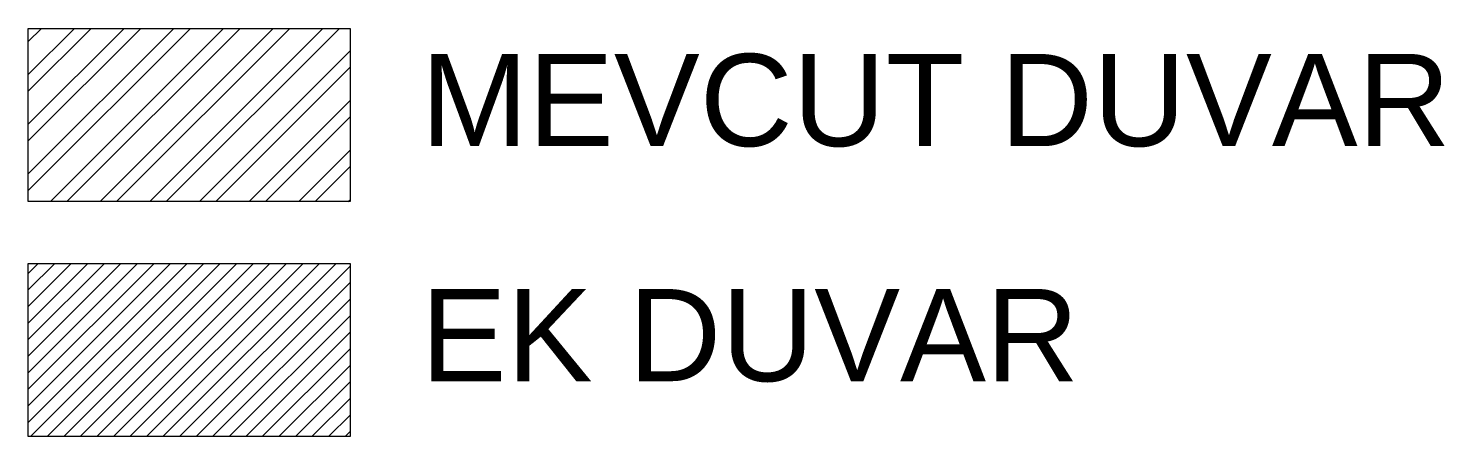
# Model space of a CAD drawing. Header units: inches. Extents: x -10121 to 9010, y 58067 to 62726.
# Drawn here: x 6201.6 to 6585.8, y 59991.9 to 60102.6 of the extents above; entities that cross this region are included whole.
import ezdxf

# ---------------------------------------------------------------- set-up
doc = ezdxf.new("R2010")
doc.units = ezdxf.units.IN
for name, color, linetype, lineweight in [('A-DUVAR 0.20', 41, 'Continuous', 20), ('A-YAZI 0.15', 190, 'Continuous', 15), ('Auto-Silik_Cizgiler', 47, 'Continuous', 9)]:
    doc.layers.add(name, color=color, linetype=linetype, lineweight=lineweight)
doc.styles.get("Standard").update_dxf_attribs({"font": 'arial.ttf'})

msp = doc.modelspace()

# ---------------------------------------------------------------- hatches: boundary and pattern name
at = {"layer": 'Auto-Silik_Cizgiler'}
h = msp.add_hatch(dxfattribs=at)
h.set_pattern_fill('ANSI32', color=256)
h.set_pattern_definition([(45, (52678.65, 50678.464), (-6.735192, 6.735192), []), (45, (52683.14, 50678.464), (-6.735192, 6.735192), [])])
h.paths.add_polyline_path([(6201.59, 60102.58), (6288.89, 60102.58), (6288.89, 60055.61), (6201.59, 60055.61)])
h = msp.add_hatch(dxfattribs=at)
h.set_pattern_fill('ANSI31', color=256)
h.set_pattern_definition([(45, (52678.6502, 50678.4637), (-2.24506403, 2.24506403), [])])
h.paths.add_polyline_path([(6201.59, 60038.83), (6288.89, 60038.83), (6288.89, 59991.86), (6201.59, 59991.86)])

# ---------------------------------------------------------------- linework, layer by layer
at = {"layer": 'A-DUVAR 0.20', "ltscale": 0.8}
for points in [[(6201.59, 60102.58), (6288.89, 60102.58), (6288.89, 60055.61), (6201.59, 60055.61)], [(6201.59, 60038.83), (6288.89, 60038.83), (6288.89, 59991.86), (6201.59, 59991.86)]]:
    msp.add_lwpolyline(points, close=True, dxfattribs=at)

# ---------------------------------------------------------------- texts
at = {"layer": 'A-YAZI 0.15', "char_height": 25, "width": 936.0291, "attachment_point": 1}
for s, insert in [('MEVCUT DUVAR', (6308.08, 60095.64)), ('EK DUVAR', (6308.08, 60031.9))]:
    msp.add_mtext(s, dxfattribs=dict(at, insert=insert))

doc.saveas('drawing.dxf')
